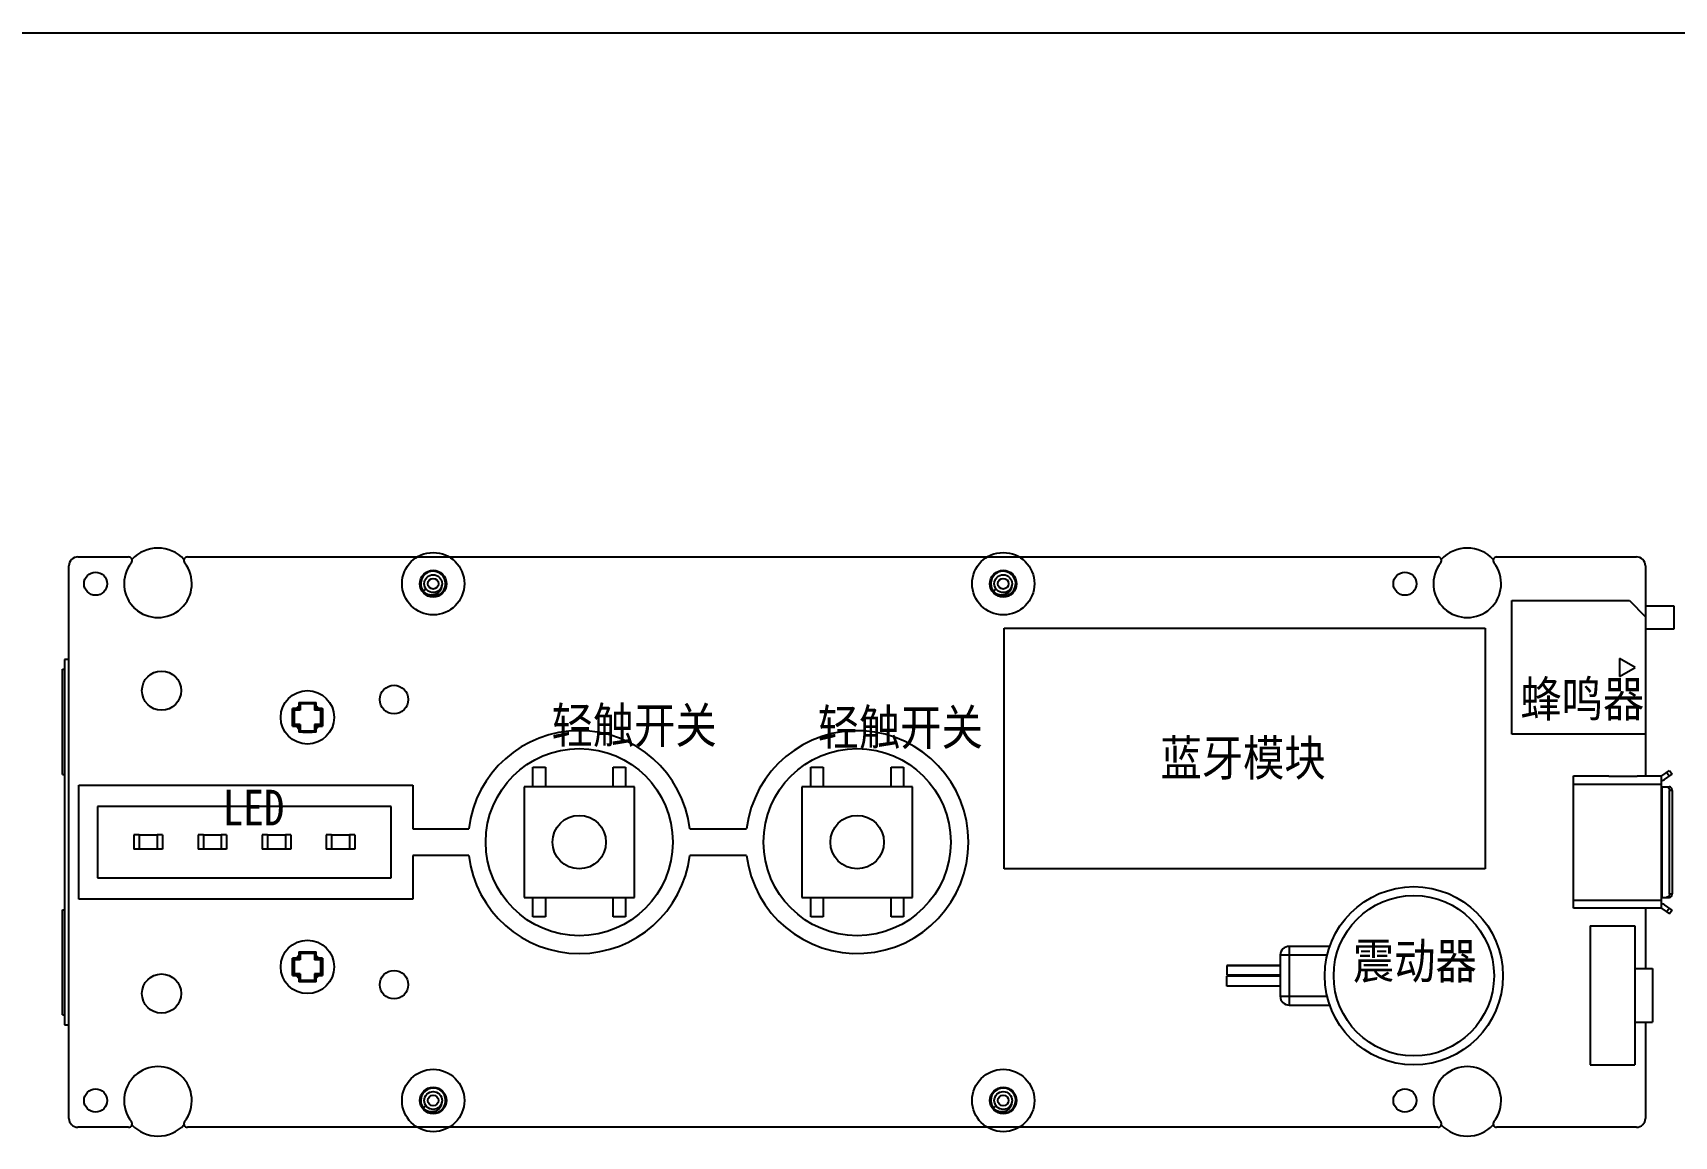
# Model space of a CAD drawing. Extents: x 0 to 297, y 0 to 210.
# Drawn here: x 75.3 to 167.5, y 148.1 to 210 of the extents above; entities that cross this region are included whole.
import ezdxf

# ---------------------------------------------------------------- set-up
doc = ezdxf.new("R2010")
doc.units = 0
doc.header["$LTSCALE"] = 16.335
doc.linetypes.add('HIDDEN', pattern=[0.2, 0.1, -0.1])
doc.layers.get('0').update_dxf_attribs({"linetype": 'CONTINUOUS'})
for name, color, linetype in [('02___PRT_ALL_AXES', 7, 'CONTINUOUS'), ('06___PRT_ALL_SURFS', 7, 'CONTINUOUS'), ('COOL', 153, 'HIDDEN')]:
    doc.layers.add(name, color=color, linetype=linetype)
doc.styles.get("Standard").update_dxf_attribs({"font": 'txt', "width": 0.85})

msp = doc.modelspace()

# ---------------------------------------------------------------- linework, layer by layer
at = {"color": 7, "linetype": 'CONTINUOUS'}
for p, q in [((0, 210), (297, 210)), ((77.373, 149.09), (77.373, 180.09)), ((77.873, 180.59), (80.724, 180.59)), ((84.022, 180.59), (154.224, 180.59)), ((157.522, 180.59), (165.373, 180.59)), ((165.873, 180.09), (165.873, 168.3)), ((97.418, 178.796), (97.257, 178.679)), ((129.418, 178.796), (129.257, 178.679)), ((158.373, 178.14), (164.973, 178.14)), ((158.373, 170.64), (158.373, 178.14)), ((164.973, 178.14), (165.873, 177.24)), ((165.873, 177.84), (167.473, 177.84)), ((167.473, 177.84), (167.473, 176.54)), ((129.873, 176.59), (156.873, 176.59)), ((129.873, 163.09), (129.873, 176.59)), ((156.873, 176.59), (156.873, 163.09)), ((167.473, 176.54), (165.873, 176.54)), ((77.123, 174.84), (77.123, 154.34)), ((77.373, 174.84), (77.123, 174.84)), ((90.275, 172.428), (90.363, 172.34)), ((90.363, 172.34), (90.363, 171.99)), ((91.163, 172.34), (90.363, 172.34)), ((91.251, 172.428), (91.163, 172.34)), ((91.163, 172.34), (91.163, 171.99)), ((89.925, 172.078), (90.013, 171.99)), ((90.013, 171.99), (90.013, 171.19)), ((90.363, 171.99), (90.013, 171.99)), ((90.272, 172.081), (90.131, 172.081)), ((90.272, 172.222), (90.272, 172.081)), ((90.363, 171.99), (90.272, 172.081)), ((91.163, 171.99), (91.254, 172.081)), ((91.513, 171.99), (91.163, 171.99)), ((91.254, 172.222), (91.254, 172.081)), ((91.395, 172.081), (91.254, 172.081)), ((91.601, 172.078), (91.513, 171.99)), ((91.513, 171.19), (91.513, 171.99)), ((89.925, 171.102), (90.013, 171.19)), ((90.363, 171.19), (90.013, 171.19)), ((90.272, 171.099), (90.131, 171.099)), ((90.363, 171.19), (90.272, 171.099)), ((90.272, 171.099), (90.272, 170.958)), ((90.275, 170.752), (90.363, 170.84)), ((90.363, 171.19), (90.363, 170.84)), ((90.363, 170.84), (91.163, 170.84)), ((91.163, 171.19), (91.163, 170.84)), ((91.163, 171.19), (91.254, 171.099)), ((91.513, 171.19), (91.163, 171.19)), ((91.251, 170.752), (91.163, 170.84)), ((91.254, 171.099), (91.254, 170.958)), ((91.395, 171.099), (91.254, 171.099)), ((91.601, 171.102), (91.513, 171.19)), ((165.873, 170.64), (158.373, 170.64)), ((103.423, 167.69), (103.423, 168.79)), ((103.423, 168.79), (104.123, 168.79)), ((104.123, 168.79), (104.123, 167.69)), ((107.923, 167.69), (107.923, 168.79)), ((107.923, 168.79), (108.623, 168.79)), ((108.623, 168.79), (108.623, 167.69)), ((119.023, 168.79), (119.723, 168.79)), ((119.023, 167.69), (119.023, 168.79)), ((119.723, 168.79), (119.723, 167.69)), ((123.523, 168.79), (124.223, 168.79)), ((123.523, 167.69), (123.523, 168.79)), ((124.223, 168.79), (124.223, 167.69)), ((161.833, 168.3), (163.816, 168.3)), ((161.833, 160.88), (161.833, 168.3)), ((161.833, 167.85), (166.773, 167.85)), ((163.816, 168.3), (163.816, 168.289)), ((163.816, 168.289), (165.416, 168.289)), ((165.416, 168.3), (166.773, 168.3)), ((165.416, 168.3), (165.416, 168.289)), ((166.773, 160.88), (166.773, 168.3)), ((166.802, 168.309), (167.229, 168.61)), ((166.946, 168.105), (167.373, 168.406)), ((167.209, 168.29), (167.065, 168.495)), ((167.229, 168.61), (167.373, 168.406)), ((102.923, 167.69), (102.923, 161.49)), ((109.123, 167.69), (102.923, 167.69)), ((109.123, 161.49), (109.123, 167.69)), ((124.723, 167.69), (118.523, 167.69)), ((118.523, 167.69), (118.523, 161.49)), ((124.723, 161.49), (124.723, 167.69)), ((166.773, 167.69), (167.213, 167.69)), ((166.803, 167.69), (166.803, 161.49)), ((167.373, 167.49), (167.223, 167.49)), ((167.223, 161.69), (167.223, 167.49)), ((167.373, 167.49), (167.373, 161.69)), ((81.023, 164.99), (81.023, 164.19)), ((81.323, 164.99), (81.023, 164.99)), ((81.323, 164.99), (81.323, 164.19)), ((82.323, 164.98), (81.323, 164.98)), ((82.323, 164.99), (82.323, 164.19)), ((82.623, 164.99), (82.323, 164.99)), ((82.623, 164.99), (82.623, 164.19)), ((84.623, 164.99), (84.623, 164.19)), ((84.923, 164.99), (84.623, 164.99)), ((84.923, 164.99), (84.923, 164.19)), ((85.923, 164.98), (84.923, 164.98)), ((85.923, 164.99), (85.923, 164.19)), ((86.223, 164.99), (85.923, 164.99)), ((86.223, 164.99), (86.223, 164.19)), ((88.223, 164.99), (88.223, 164.19)), ((88.523, 164.99), (88.223, 164.99)), ((88.523, 164.99), (88.523, 164.19)), ((89.523, 164.98), (88.523, 164.98)), ((89.523, 164.99), (89.523, 164.19)), ((89.823, 164.99), (89.523, 164.99)), ((89.823, 164.99), (89.823, 164.19)), ((91.823, 164.99), (91.823, 164.19)), ((92.123, 164.99), (91.823, 164.99)), ((92.123, 164.99), (92.123, 164.19)), ((93.123, 164.98), (92.123, 164.98)), ((93.123, 164.99), (93.123, 164.19)), ((93.423, 164.99), (93.123, 164.99)), ((93.423, 164.99), (93.423, 164.19)), ((81.323, 164.19), (81.023, 164.19)), ((82.323, 164.2), (81.323, 164.2)), ((82.623, 164.19), (82.323, 164.19)), ((84.923, 164.19), (84.623, 164.19)), ((85.923, 164.2), (84.923, 164.2)), ((86.223, 164.19), (85.923, 164.19)), ((88.523, 164.19), (88.223, 164.19)), ((89.523, 164.2), (88.523, 164.2)), ((89.823, 164.19), (89.523, 164.19)), ((92.123, 164.19), (91.823, 164.19)), ((93.123, 164.2), (92.123, 164.2)), ((93.423, 164.19), (93.123, 164.19)), ((156.873, 163.09), (129.873, 163.09)), ((102.923, 161.49), (109.123, 161.49)), ((103.423, 160.39), (103.423, 161.49)), ((104.123, 161.49), (104.123, 160.39)), ((107.923, 160.39), (107.923, 161.49)), ((108.623, 161.49), (108.623, 160.39)), ((118.523, 161.49), (124.723, 161.49)), ((119.023, 160.39), (119.023, 161.49)), ((119.723, 161.49), (119.723, 160.39)), ((123.523, 160.39), (123.523, 161.49)), ((124.223, 161.49), (124.223, 160.39)), ((161.833, 161.33), (166.773, 161.33)), ((166.773, 161.49), (167.213, 161.49)), ((167.223, 161.69), (167.373, 161.69)), ((104.123, 160.39), (103.423, 160.39)), ((108.623, 160.39), (107.923, 160.39)), ((119.723, 160.39), (119.023, 160.39)), ((124.223, 160.39), (123.523, 160.39)), ((163.816, 160.88), (161.833, 160.88)), ((165.416, 160.891), (163.816, 160.891)), ((163.816, 160.88), (163.816, 160.891)), ((165.416, 160.88), (165.416, 160.891)), ((166.773, 160.88), (165.416, 160.88)), ((165.873, 160.88), (165.873, 157.49)), ((166.802, 160.871), (167.229, 160.57)), ((167.373, 160.774), (166.946, 161.075)), ((167.065, 160.685), (167.209, 160.89)), ((167.373, 160.774), (167.229, 160.57)), ((162.773, 159.89), (165.273, 159.89)), ((162.773, 159.89), (162.773, 152.09)), ((165.273, 159.89), (165.273, 152.09)), ((148.153, 158.74), (145.873, 158.74)), ((145.873, 158.74), (145.873, 155.44)), ((89.925, 158.078), (90.013, 157.99)), ((90.013, 157.99), (90.013, 157.19)), ((90.363, 157.99), (90.013, 157.99)), ((90.272, 158.081), (90.131, 158.081)), ((90.272, 158.222), (90.272, 158.081)), ((90.363, 157.99), (90.272, 158.081)), ((90.275, 158.428), (90.363, 158.34)), ((90.363, 158.34), (90.363, 157.99)), ((91.163, 158.34), (90.363, 158.34)), ((91.251, 158.428), (91.163, 158.34)), ((91.163, 158.34), (91.163, 157.99)), ((91.163, 157.99), (91.254, 158.081)), ((91.513, 157.99), (91.163, 157.99)), ((91.254, 158.222), (91.254, 158.081)), ((91.395, 158.081), (91.254, 158.081)), ((91.601, 158.078), (91.513, 157.99)), ((91.513, 157.19), (91.513, 157.99)), ((145.373, 157.665), (142.373, 157.665)), ((148.007, 158.24), (145.373, 158.24)), ((145.373, 158.24), (145.373, 155.94)), ((89.925, 157.102), (90.013, 157.19)), ((90.363, 157.19), (90.013, 157.19)), ((90.272, 157.099), (90.131, 157.099)), ((90.363, 157.19), (90.272, 157.099)), ((90.272, 157.099), (90.272, 156.958)), ((90.275, 156.752), (90.363, 156.84)), ((90.363, 157.19), (90.363, 156.84)), ((90.363, 156.84), (91.163, 156.84)), ((91.163, 157.19), (91.163, 156.84)), ((91.163, 157.19), (91.254, 157.099)), ((91.513, 157.19), (91.163, 157.19)), ((91.251, 156.752), (91.163, 156.84)), ((91.254, 157.099), (91.254, 156.958)), ((91.395, 157.099), (91.254, 157.099)), ((91.601, 157.102), (91.513, 157.19)), ((145.373, 157.115), (142.373, 157.115)), ((145.373, 157.065), (142.373, 157.065)), ((165.273, 157.49), (166.273, 157.49)), ((166.273, 157.49), (166.273, 154.49)), ((145.373, 156.515), (142.373, 156.515)), ((145.373, 155.94), (148.007, 155.94)), ((145.873, 155.44), (148.153, 155.44)), ((77.123, 154.34), (77.373, 154.34)), ((165.273, 154.49), (166.273, 154.49)), ((165.873, 154.49), (165.873, 149.09)), ((162.773, 152.09), (165.273, 152.09)), ((97.418, 149.796), (97.257, 149.679)), ((129.418, 149.796), (129.257, 149.679)), ((80.724, 148.59), (77.873, 148.59)), ((154.224, 148.59), (84.022, 148.59)), ((165.373, 148.59), (157.522, 148.59))]:
    msp.add_line(p, q, dxfattribs=at)
at = {"color": 6, "linetype": 'CONTINUOUS'}
for p, q in [((165.289, 174.39), (164.423, 174.89)), ((164.423, 174.89), (164.423, 173.89)), ((164.423, 173.89), (165.289, 174.39))]:
    msp.add_line(p, q, dxfattribs=at)
at = {"color": 5, "linetype": 'CONTINUOUS'}
for p, q in [((77.923, 161.39), (77.923, 167.79)), ((77.923, 167.79), (96.673, 167.79)), ((96.673, 167.79), (96.673, 165.34)), ((78.973, 166.59), (78.973, 162.59)), ((95.473, 166.59), (78.973, 166.59)), ((95.473, 162.59), (95.473, 166.59)), ((96.673, 165.34), (99.818, 165.34)), ((112.228, 165.34), (115.418, 165.34)), ((96.673, 163.84), (96.673, 161.39)), ((99.818, 163.84), (96.673, 163.84)), ((115.418, 163.84), (112.228, 163.84)), ((78.973, 162.59), (95.473, 162.59)), ((96.673, 161.39), (77.923, 161.39))]:
    msp.add_line(p, q, dxfattribs=at)
for centre, radius in [((97.823, 179.09), 1.75), ((129.823, 179.09), 1.75), ((106.023, 164.59), 5.25), ((121.623, 164.59), 5.25), ((97.823, 150.09), 1.75), ((129.823, 150.09), 1.75)]:
    msp.add_circle(centre, radius, dxfattribs=at)
at = {"color": 7, "linetype": 'CONTINUOUS'}
for centre, radius in [((78.873, 179.09), 0.65), ((97.823, 179.09), 0.75), ((129.823, 179.09), 0.75), ((152.373, 179.09), 0.65), ((97.823, 179.09), 0.5), ((97.823, 179.09), 0.3), ((129.823, 179.09), 0.5), ((129.823, 179.09), 0.3), ((82.573, 173.09), 1.1), ((95.623, 172.59), 0.8), ((90.763, 171.59), 1.5), ((106.023, 164.59), 1.5), ((121.623, 164.59), 1.5), ((90.763, 157.59), 1.5), ((82.573, 156.09), 1.1), ((95.623, 156.59), 0.8), ((78.873, 150.09), 0.65), ((97.823, 150.09), 0.75), ((97.823, 150.09), 0.5), ((97.823, 150.09), 0.3), ((129.823, 150.09), 0.75), ((129.823, 150.09), 0.5), ((129.823, 150.09), 0.3), ((152.373, 150.09), 0.65)]:
    msp.add_circle(centre, radius, dxfattribs=at)
at = {"color": 5, "linetype": 'CONTINUOUS'}
for centre, radius, start, end in [((82.373, 179.09), 2, 43.06618, 136.93382), ((155.873, 179.09), 2, 43.06618, 136.93382), ((106.023, 164.59), 6.25, 6.8921, 173.1079), ((121.623, 164.59), 6.25, 186.8921, 173.1079), ((106.023, 164.59), 6.25, 186.8921, 353.1079), ((82.373, 150.09), 2, 223.06618, 316.93382), ((155.873, 150.09), 2, 223.06618, 316.93382)]:
    msp.add_arc(centre, radius, start, end, dxfattribs=at)
at = {"color": 7, "linetype": 'CONTINUOUS'}
for centre, radius, start, end in [((77.873, 180.09), 0.5, 90, 180), ((82.373, 179.09), 1.9, 141.75338, 38.24662), ((80.724, 180.39), 0.2, 321.75338, 90), ((84.022, 180.39), 0.2, 90, 218.24662), ((97.823, 179.09), 0.7, 118.0001, 215.99978), ((97.823, 179.089), 0.701, 114.5026, 117.9974), ((97.823, 179.09), 0.701, 114.00289, 114.50221), ((97.823, 179.09), 0.7, 295.99994, 114.00034), ((129.823, 179.09), 0.7, 118.0001, 215.99978), ((129.823, 179.089), 0.701, 114.5026, 117.9974), ((129.823, 179.09), 0.701, 114.00289, 114.50221), ((129.823, 179.09), 0.7, 295.99994, 114.00034), ((155.873, 179.09), 1.9, 141.75338, 38.24662), ((154.224, 180.39), 0.2, 321.75338, 90), ((157.522, 180.39), 0.2, 90, 218.24662), ((165.373, 180.09), 0.5, 0, 90), ((97.823, 179.09), 0.7, 216.10176, 291.99999), ((97.823, 179.088), 0.698, 291.99904, 292.49997), ((97.823, 179.09), 0.7, 292.5015, 296.00288), ((129.823, 179.09), 0.7, 216.10176, 291.99999), ((129.823, 179.088), 0.698, 291.99904, 292.49997), ((129.823, 179.09), 0.7, 292.5015, 296.00288), ((97.36, 172.224), 7.088, 178.35158, 180.01884), ((84.48, 172.229), 6.774, 359.94244, 1.68714), ((90.124, 165.307), 6.774, 89.94244, 91.68714), ((90.763, 171.59), 0.8, 127.84966, 142.15034), ((90.763, 171.59), 0.8, 37.84966, 52.15034), ((91.397, 164.992), 7.088, 88.35158, 90.01885), ((90.129, 178.188), 7.088, 268.35158, 270.01885), ((90.763, 171.59), 0.8, 217.84966, 232.15034), ((97.046, 170.952), 6.774, 179.94244, 181.68714), ((84.165, 170.956), 7.088, 358.35158, 0.01884), ((90.763, 171.59), 0.8, 307.84966, 322.15034), ((91.401, 177.873), 6.774, 269.94244, 271.68714), ((166.773, 168.35), 0.05, 270, 305.15284), ((166.773, 168.35), 0.3, 270, 305.15284), ((166.773, 160.83), 0.3, 54.84716, 90), ((166.773, 160.83), 0.05, 54.84716, 90), ((145.873, 158.24), 0.5, 90, 180), ((90.124, 151.307), 6.774, 89.94244, 91.68714), ((90.763, 157.59), 0.8, 127.84966, 142.15034), ((97.36, 158.224), 7.088, 178.35158, 180.01884), ((84.48, 158.229), 6.774, 359.94244, 1.68714), ((90.763, 157.59), 0.8, 37.84966, 52.15034), ((91.397, 150.992), 7.088, 88.35158, 90.01885), ((90.129, 164.188), 7.088, 268.35158, 270.01885), ((90.763, 157.59), 0.8, 217.84966, 232.15034), ((97.046, 156.952), 6.774, 179.94244, 181.68714), ((84.165, 156.956), 7.088, 358.35158, 0.01884), ((90.763, 157.59), 0.8, 307.84966, 322.15034), ((91.401, 163.873), 6.774, 269.94244, 271.68714), ((145.873, 155.94), 0.5, 180, 270), ((82.373, 150.09), 1.9, 321.75338, 218.24662), ((155.873, 150.09), 1.9, 321.75338, 218.24662), ((97.823, 150.09), 0.7, 118.0001, 215.99978), ((97.823, 150.089), 0.701, 114.5026, 117.9974), ((97.823, 150.09), 0.701, 114.00289, 114.50221), ((97.823, 150.09), 0.7, 295.99994, 114.00034), ((129.823, 150.09), 0.7, 118.0001, 215.99978), ((129.823, 150.089), 0.701, 114.5026, 117.9974), ((129.823, 150.09), 0.701, 114.00289, 114.50221), ((129.823, 150.09), 0.7, 295.99994, 114.00034), ((97.823, 150.09), 0.7, 216.10176, 291.99999), ((97.823, 150.088), 0.698, 291.99904, 292.49997), ((97.823, 150.09), 0.7, 292.5015, 296.00288), ((129.823, 150.09), 0.7, 216.10176, 291.99999), ((129.823, 150.088), 0.698, 291.99904, 292.49997), ((129.823, 150.09), 0.7, 292.5015, 296.00288), ((77.873, 149.09), 0.5, 180, 270), ((80.724, 148.79), 0.2, 270, 38.24662), ((84.022, 148.79), 0.2, 141.75338, 270), ((154.224, 148.79), 0.2, 270, 38.24662), ((157.522, 148.79), 0.2, 141.75338, 270), ((165.373, 149.09), 0.5, 270, 360)]:
    msp.add_arc(centre, radius, start, end, dxfattribs=at)
for points, knots in [([(97.257, 178.679), (97.297, 178.635), (97.389, 178.559), (97.525, 178.497), (97.641, 178.47), (97.73, 178.463), (97.819, 178.468), (97.906, 178.486), (97.989, 178.516), (98.068, 178.559), (98.138, 178.613), (98.2, 178.677), (98.25, 178.751), (98.287, 178.831), (98.31, 178.917), (98.316, 178.976), (98.316, 179.006)], [0, 0, 0, 0, 0.125099, 0.250111, 0.312736, 0.375342, 0.437929, 0.500495, 0.563037, 0.625555, 0.688046, 0.750508, 0.812937, 0.875332, 0.937687, 1, 1, 1, 1]), ([(129.257, 178.679), (129.297, 178.635), (129.389, 178.559), (129.525, 178.497), (129.641, 178.47), (129.73, 178.463), (129.819, 178.468), (129.906, 178.486), (129.989, 178.516), (130.068, 178.559), (130.138, 178.613), (130.2, 178.677), (130.25, 178.751), (130.287, 178.831), (130.31, 178.917), (130.316, 178.976), (130.316, 179.006)], [0, 0, 0, 0, 0.125099, 0.250111, 0.312736, 0.375342, 0.437929, 0.500495, 0.563037, 0.625555, 0.688046, 0.750508, 0.812937, 0.875332, 0.937687, 1, 1, 1, 1]), ([(90.275, 172.428), (90.356, 172.429), (90.519, 172.431), (90.681, 172.431), (90.763, 172.431)], [0, 0, 0, 0, 0.499346, 1, 1, 1, 1]), ([(90.763, 172.431), (90.844, 172.431), (91.007, 172.431), (91.17, 172.429), (91.251, 172.428)], [0, 0, 0, 0, 0.500654, 1, 1, 1, 1]), ([(89.925, 171.102), (89.923, 171.183), (89.922, 171.346), (89.922, 171.59), (89.922, 171.834), (89.923, 171.997), (89.925, 172.078)], [0, 0, 0, 0, 0.249673, 0.5, 0.750327, 1, 1, 1, 1]), ([(91.601, 172.078), (91.602, 171.997), (91.603, 171.834), (91.604, 171.59), (91.603, 171.346), (91.602, 171.183), (91.601, 171.102)], [0, 0, 0, 0, 0.249673, 0.5, 0.750327, 1, 1, 1, 1]), ([(90.763, 170.749), (90.681, 170.749), (90.519, 170.749), (90.356, 170.751), (90.275, 170.752)], [0, 0, 0, 0, 0.500654, 1, 1, 1, 1]), ([(91.251, 170.752), (91.17, 170.751), (91.007, 170.749), (90.844, 170.749), (90.763, 170.749)], [0, 0, 0, 0, 0.499346, 1, 1, 1, 1]), ([(167.063, 167.69), (167.084, 167.69), (167.128, 167.679), (167.181, 167.633), (167.215, 167.567), (167.223, 167.516), (167.223, 167.49)], [0, 0, 0, 0, 0.223916, 0.463897, 0.724958, 1, 1, 1, 1]), ([(167.373, 167.49), (167.373, 167.516), (167.365, 167.567), (167.331, 167.633), (167.278, 167.679), (167.234, 167.69), (167.213, 167.69)], [0, 0, 0, 0, 0.275041, 0.536102, 0.776084, 1, 1, 1, 1]), ([(167.223, 161.69), (167.223, 161.664), (167.215, 161.613), (167.181, 161.547), (167.128, 161.501), (167.084, 161.49), (167.063, 161.49)], [0, 0, 0, 0, 0.275041, 0.536102, 0.776084, 1, 1, 1, 1]), ([(167.213, 161.49), (167.234, 161.49), (167.278, 161.501), (167.331, 161.547), (167.365, 161.613), (167.373, 161.664), (167.373, 161.69)], [0, 0, 0, 0, 0.223916, 0.463897, 0.724958, 1, 1, 1, 1]), ([(89.925, 157.102), (89.923, 157.183), (89.922, 157.346), (89.922, 157.59), (89.922, 157.834), (89.923, 157.997), (89.925, 158.078)], [0, 0, 0, 0, 0.249673, 0.5, 0.750327, 1, 1, 1, 1]), ([(90.275, 158.428), (90.356, 158.429), (90.519, 158.431), (90.681, 158.431), (90.763, 158.431)], [0, 0, 0, 0, 0.499346, 1, 1, 1, 1]), ([(90.763, 158.431), (90.844, 158.431), (91.007, 158.431), (91.17, 158.429), (91.251, 158.428)], [0, 0, 0, 0, 0.500654, 1, 1, 1, 1]), ([(91.601, 158.078), (91.602, 157.997), (91.603, 157.834), (91.604, 157.59), (91.603, 157.346), (91.602, 157.183), (91.601, 157.102)], [0, 0, 0, 0, 0.249673, 0.5, 0.750327, 1, 1, 1, 1]), ([(90.763, 156.749), (90.681, 156.749), (90.519, 156.749), (90.356, 156.751), (90.275, 156.752)], [0, 0, 0, 0, 0.500654, 1, 1, 1, 1]), ([(91.251, 156.752), (91.17, 156.751), (91.007, 156.749), (90.844, 156.749), (90.763, 156.749)], [0, 0, 0, 0, 0.499346, 1, 1, 1, 1]), ([(97.257, 149.679), (97.297, 149.635), (97.389, 149.559), (97.525, 149.497), (97.641, 149.47), (97.73, 149.463), (97.819, 149.468), (97.906, 149.486), (97.989, 149.516), (98.068, 149.559), (98.138, 149.613), (98.2, 149.677), (98.25, 149.751), (98.287, 149.831), (98.31, 149.917), (98.316, 149.976), (98.316, 150.006)], [0, 0, 0, 0, 0.125099, 0.250111, 0.312736, 0.375342, 0.437929, 0.500495, 0.563037, 0.625555, 0.688046, 0.750508, 0.812937, 0.875332, 0.937687, 1, 1, 1, 1]), ([(129.257, 149.679), (129.297, 149.635), (129.389, 149.559), (129.525, 149.497), (129.641, 149.47), (129.73, 149.463), (129.819, 149.468), (129.906, 149.486), (129.989, 149.516), (130.068, 149.559), (130.138, 149.613), (130.2, 149.677), (130.25, 149.751), (130.287, 149.831), (130.31, 149.917), (130.316, 149.976), (130.316, 150.006)], [0, 0, 0, 0, 0.125099, 0.250111, 0.312736, 0.375342, 0.437929, 0.500495, 0.563037, 0.625555, 0.688046, 0.750508, 0.812937, 0.875332, 0.937687, 1, 1, 1, 1])]:
    msp.add_open_spline(points, degree=3, knots=knots, dxfattribs=at)
at = {"layer": '02___PRT_ALL_AXES', "color": 7, "linetype": 'CONTINUOUS'}
for radius in [5, 4.5]:
    msp.add_circle((152.873, 157.09), radius, dxfattribs=at)
at = {"layer": '06___PRT_ALL_SURFS', "color": 7, "linetype": 'CONTINUOUS'}
for p, q in [((77.023, 168.39), (77.023, 174.29)), ((77.023, 174.29), (77.123, 174.29)), ((77.023, 168.39), (77.123, 168.39)), ((77.023, 154.89), (77.023, 160.79)), ((77.023, 160.79), (77.123, 160.79)), ((142.373, 157.665), (145.373, 157.665)), ((142.373, 157.665), (142.373, 157.115)), ((142.373, 157.115), (145.373, 157.115)), ((145.373, 157.065), (142.373, 157.065)), ((142.373, 156.515), (142.373, 157.065)), ((145.373, 156.515), (142.373, 156.515)), ((77.023, 154.89), (77.123, 154.89))]:
    msp.add_line(p, q, dxfattribs=at)

# ---------------------------------------------------------------- texts
at = {"layer": 'COOL', "color": 5, "linetype": 'CONTINUOUS', "char_height": 2, "width": 23.8, "attachment_point": 1}
for s, insert in [('{\\fSimSun|b0|i0|c134|p2;\\C256;蜂鸣器}', (158.852, 173.624)), ('{\\fSimSun|b0|i0|c134|p2;\\C256;轻触开关}', (104.466, 172.142)), ('{\\fSimSun|b0|i0|c134|p2;\\C256;轻触开关}', (119.406, 172.032)), ('{\\fSimSun|b0|i0|c134|p2;\\C256;蓝牙模块}', (138.647, 170.316)), ('{\\fSimSun|b0|i0|c134|p2;\\C256;LED}', (86.001, 167.525)), ('{\\fSimSun|b0|i0|c134|p2;\\C256;震动器}', (149.452, 158.921))]:
    msp.add_mtext(s, dxfattribs=dict(at, insert=insert))

doc.saveas('drawing.dxf')
